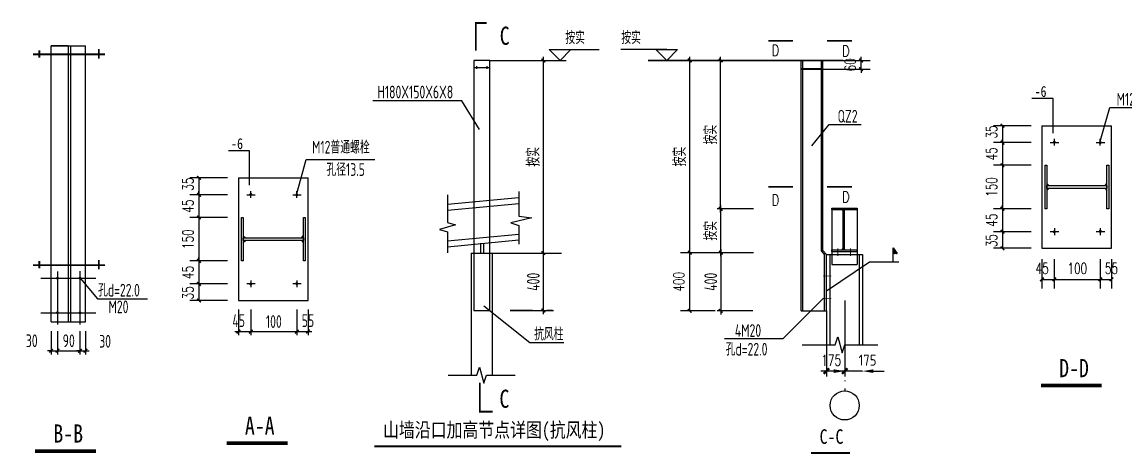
# Model space of a CAD drawing. Extents: x 492302 to 683319, y -252071 to 755100.
# Drawn here: x 518920 to 549251, y -233588 to -221716 of the extents above; entities that cross this region are included whole.
import ezdxf
from ezdxf.enums import TextEntityAlignment as Align

# ---------------------------------------------------------------- set-up
doc = ezdxf.new("R2010")
doc.units = 0
doc.header["$LTSCALE"] = 1000
doc.header["$MEASUREMENT"] = 0
doc.linetypes.add('DOTE', pattern=[2.42, 2, -0.2, 0.02, -0.2])
doc.layers.get('Defpoints').update_dxf_attribs({"color": 250})
doc.layers.add('10', color=7, linetype='Continuous', lineweight=35)
for name, color, linetype in [('dim', 7, 'Continuous'), ('DOTE', 14, 'DOTE'), ('OTHER', 7, 'Continuous'), ('PUB_DIM', 171, 'Continuous'), ('PUB_TEXT', 7, 'Continuous'), ('TEXT', 7, 'Continuous'), ('水平支撑', 4, 'Continuous')]:
    doc.layers.add(name, color=color, linetype=linetype)
doc.styles.add('-宋体', font='', dxfattribs={"width": 0.8})
doc.styles.add('DIM_FONT', font='SIMPLEX', dxfattribs={"width": 0.7, "bigfont": 'GBCBIG'})
doc.styles.get("Standard").update_dxf_attribs({"font": 'gbenor.shx', "bigfont": 'gbcbig.shx'})
doc.styles.add('TSSD_Dimension', font='Tssdeng.shx', dxfattribs={"width": 0.7, "bigfont": 'hztxt.shx'})
doc.styles.add('TSSD_REIN', font='tssdeng.shx', dxfattribs={"width": 0.7, "bigfont": 'tssdchn.shx'})
doc.styles.get('-宋体').set_extended_font_data('SimSun')
doc.dimstyles.new('DIMA', dxfattribs={"dimtxt": 300, "dimasz": 150, "dimexe": 150, "dimexo": 100, "dimgap": 50, "dimtad": 1, "dimdec": 0, "dimzin": 0, "dimdsep": 46, "dimtxsty": 'DIM_FONT', "dimblk": 'ARCHTICK', "dimcen": 0.09, "dimdle": 150, "dimclrt": 3, "dimadec": 0, "dimazin": 0, "dimtfac": 1, "dimtdec": 0, "dimtmove": 2, "dimatfit": 3, "dimldrblk": 'ARCHTICK', "dimfxl": 0, "dimtolj": 1, "dimtzin": 0, "dimarcsym": 0})
doc.dimstyles.new('dimb', dxfattribs={"dimtxt": 300, "dimasz": 300, "dimexe": 250, "dimexo": 300, "dimgap": 150, "dimtad": 1, "dimdec": 0, "dimzin": 0, "dimdsep": 46, "dimtxsty": 'Standard', "dimcen": 0.09, "dimse1": 1, "dimse2": 1, "dimclrt": 7, "dimadec": 1, "dimazin": 0, "dimtfac": 1, "dimtdec": 0, "dimtix": 1, "dimtmove": 2, "dimatfit": 3, "dimfxl": 0, "dimtolj": 1, "dimtzin": 0, "dimarcsym": 0})
doc.dimstyles.new('DIMN', dxfattribs={"dimtxt": 300, "dimasz": 100, "dimexe": 250, "dimexo": 300, "dimgap": 150, "dimtad": 1, "dimdec": 0, "dimzin": 0, "dimdsep": 46, "dimtxsty": 'DIM_FONT', "dimblk": 'ARCHTICK', "dimcen": 0.09, "dimclrt": 7, "dimazin": 2, "dimtfac": 1, "dimtdec": 0, "dimtix": 1, "dimtmove": 2, "dimatfit": 3, "dimfxl": 0, "dimtolj": 1, "dimtzin": 0, "dimarcsym": 0})
doc.dimstyles.new('TSSD_100_100', dxfattribs={"dimtxt": 350, "dimasz": 100, "dimexe": 100, "dimexo": 250, "dimgap": 100, "dimtad": 1, "dimdec": 0, "dimzin": 0, "dimdsep": 46, "dimtxsty": 'TSSD_Dimension', "dimblk": 'ARCHTICK', "dimblk1": 'ARCHTICK', "dimblk2": 'ARCHTICK', "dimcen": 0, "dimdle": 100, "dimclrt": 7, "dimadec": 0, "dimazin": 0, "dimtfac": 1, "dimtdec": 0, "dimtix": 1, "dimtmove": 2, "dimatfit": 3, "dimfxl": 0, "dimtolj": 1, "dimtzin": 0, "dimarcsym": 0})
doc.dimstyles.new('TSSD_20_100', dxfattribs={"dimtxt": 350, "dimasz": 100, "dimexe": 100, "dimexo": 250, "dimgap": 100, "dimtad": 1, "dimdec": 0, "dimlfac": 0.2, "dimzin": 0, "dimdsep": 46, "dimtxsty": 'TSSD_Dimension', "dimblk": 'ARCHTICK', "dimblk1": 'ARCHTICK', "dimblk2": 'ARCHTICK', "dimcen": 0, "dimdle": 100, "dimclrt": 7, "dimadec": 0, "dimazin": 0, "dimtfac": 1, "dimtdec": 0, "dimtix": 1, "dimtmove": 2, "dimatfit": 3, "dimfxl": 0, "dimtolj": 1, "dimtzin": 0, "dimarcsym": 0})

# ---------------------------------------------------------------- blocks, each defined once
blk = doc.blocks.new('_ArchTick')
at = {"color": 0, "linetype": 'ByBlock', "const_width": 0.4}
blk.add_lwpolyline([(-0.5, -0.5), (0.5, 0.5)], dxfattribs=at)
blk = doc.blocks.new('*D1348')
at = {"layer": 'Defpoints', "color": 0}
for p in [(546944, -225651), (545859, -226849), (546944, -226849)]:
    blk.add_point(p, dxfattribs=at)
at = {"layer": 'PUB_DIM', "color": 0, "lineweight": -2}
for p, q in [((546644, -225651), (545609, -225651)), ((545859, -225651), (545859, -226849)), ((546644, -226849), (545609, -226849))]:
    blk.add_line(p, q, dxfattribs=at)
at = {"layer": 'PUB_DIM', "color": 0, "lineweight": -2, "xscale": 100, "yscale": 100, "zscale": 100}
for p, rotation in [((545859, -225651), 90), ((545859, -226849), 270)]:
    blk.add_blockref('_ArchTick', p, dxfattribs=dict(at, rotation=rotation))
at = {"layer": 'PUB_DIM', "color": 7, "insert": (545559, -226250), "char_height": 300, "attachment_point": 5, "rotation": 90, "style": 'DIM_FONT'}
blk.add_mtext('\\A1;150', dxfattribs=at)
blk = doc.blocks.new('*D1349')
at = {"layer": 'Defpoints', "color": 0}
for p in [(546944, -227480), (545859, -227934), (546944, -227934)]:
    blk.add_point(p, dxfattribs=at)
at = {"layer": 'PUB_DIM', "color": 0, "lineweight": -2}
for p, q in [((546644, -227480), (545609, -227480)), ((545859, -227480), (545859, -227934)), ((546644, -227934), (545609, -227934))]:
    blk.add_line(p, q, dxfattribs=at)
at = {"layer": 'PUB_DIM', "color": 0, "lineweight": -2, "xscale": 100, "yscale": 100, "zscale": 100}
for p, rotation in [((545859, -227480), 90), ((545859, -227934), 270)]:
    blk.add_blockref('_ArchTick', p, dxfattribs=dict(at, rotation=rotation))
at = {"layer": 'PUB_DIM', "color": 7, "insert": (545559, -227726), "char_height": 300, "attachment_point": 5, "rotation": 90, "style": 'DIM_FONT'}
blk.add_mtext('\\A1;35', dxfattribs=at)
blk = doc.blocks.new('*D1350')
at = {"layer": 'Defpoints', "color": 0}
for p in [(548548, -227934), (548857, -227934), (548857, -228789)]:
    blk.add_point(p, dxfattribs=at)
at = {"layer": 'PUB_DIM', "color": 0, "lineweight": -2}
for p, q in [((548548, -228234), (548548, -229039)), ((548857, -228234), (548857, -229039)), ((548548, -228789), (548857, -228789))]:
    blk.add_line(p, q, dxfattribs=at)
at = {"layer": 'PUB_DIM', "color": 0, "lineweight": -2, "xscale": 100, "yscale": 100, "zscale": 100, "rotation": 180}
blk.add_blockref('_ArchTick', (548548, -228789), dxfattribs=at)
at = {"layer": 'PUB_DIM', "color": 0, "lineweight": -2, "xscale": 100, "yscale": 100, "zscale": 100}
blk.add_blockref('_ArchTick', (548857, -228789), dxfattribs=at)
at = {"layer": 'PUB_DIM', "color": 7, "insert": (548853, -228489), "char_height": 300, "attachment_point": 5, "style": 'DIM_FONT'}
blk.add_mtext('\\A1;55', dxfattribs=at)
blk = doc.blocks.new('*D1351')
at = {"layer": 'Defpoints', "color": 0}
for p in [(546944, -227934), (547284, -227934), (547284, -228789)]:
    blk.add_point(p, dxfattribs=at)
at = {"layer": 'PUB_DIM', "color": 0, "lineweight": -2}
for p, q in [((546944, -228234), (546944, -229039)), ((547284, -228234), (547284, -229039)), ((546944, -228789), (547284, -228789))]:
    blk.add_line(p, q, dxfattribs=at)
at = {"layer": 'PUB_DIM', "color": 0, "lineweight": -2, "xscale": 100, "yscale": 100, "zscale": 100, "rotation": 180}
blk.add_blockref('_ArchTick', (546944, -228789), dxfattribs=at)
at = {"layer": 'PUB_DIM', "color": 0, "lineweight": -2, "xscale": 100, "yscale": 100, "zscale": 100}
blk.add_blockref('_ArchTick', (547284, -228789), dxfattribs=at)
at = {"layer": 'PUB_DIM', "color": 7, "insert": (546951, -228489), "char_height": 300, "attachment_point": 5, "style": 'DIM_FONT'}
blk.add_mtext('\\A1;45', dxfattribs=at)
blk = doc.blocks.new('*D1352')
at = {"layer": 'Defpoints', "color": 0}
for p in [(547284, -227934), (548548, -227934), (548548, -228789)]:
    blk.add_point(p, dxfattribs=at)
at = {"layer": 'PUB_DIM', "color": 0, "lineweight": -2}
for p, q in [((547284, -228234), (547284, -229039)), ((548548, -228234), (548548, -229039)), ((547284, -228789), (548548, -228789))]:
    blk.add_line(p, q, dxfattribs=at)
at = {"layer": 'PUB_DIM', "color": 0, "lineweight": -2, "xscale": 100, "yscale": 100, "zscale": 100, "rotation": 180}
blk.add_blockref('_ArchTick', (547284, -228789), dxfattribs=at)
at = {"layer": 'PUB_DIM', "color": 0, "lineweight": -2, "xscale": 100, "yscale": 100, "zscale": 100}
blk.add_blockref('_ArchTick', (548548, -228789), dxfattribs=at)
at = {"layer": 'PUB_DIM', "color": 7, "insert": (547916, -228489), "char_height": 300, "attachment_point": 5, "style": 'DIM_FONT'}
blk.add_mtext('\\A1;100', dxfattribs=at)
blk = doc.blocks.new('*D1353')
at = {"layer": 'Defpoints', "color": 0}
for p in [(546944, -226849), (545859, -227480), (546944, -227480)]:
    blk.add_point(p, dxfattribs=at)
at = {"layer": 'PUB_DIM', "color": 0, "lineweight": -2}
for p, q in [((546644, -226849), (545609, -226849)), ((545859, -226849), (545859, -226749)), ((545859, -226849), (545859, -227480)), ((546644, -227480), (545609, -227480)), ((545859, -227480), (545859, -227580))]:
    blk.add_line(p, q, dxfattribs=at)
at = {"layer": 'PUB_DIM', "color": 0, "lineweight": -2, "xscale": 100, "yscale": 100, "zscale": 100}
for p, rotation in [((545859, -226849), 270), ((545859, -227480), 90)]:
    blk.add_blockref('_ArchTick', p, dxfattribs=dict(at, rotation=rotation))
at = {"layer": 'PUB_DIM', "color": 7, "insert": (545559, -227164), "char_height": 300, "attachment_point": 5, "rotation": 90, "style": 'DIM_FONT'}
blk.add_mtext('\\A1;45', dxfattribs=at)
blk = doc.blocks.new('*D1354')
at = {"layer": 'Defpoints', "color": 0}
for p in [(546944, -225031), (545859, -225651), (546944, -225651)]:
    blk.add_point(p, dxfattribs=at)
at = {"layer": 'PUB_DIM', "color": 0, "lineweight": -2}
for p, q in [((546644, -225031), (545609, -225031)), ((545859, -225031), (545859, -224931)), ((545859, -225031), (545859, -225651)), ((546644, -225651), (545609, -225651)), ((545859, -225651), (545859, -225751))]:
    blk.add_line(p, q, dxfattribs=at)
at = {"layer": 'PUB_DIM', "color": 0, "lineweight": -2, "xscale": 100, "yscale": 100, "zscale": 100}
for p, rotation in [((545859, -225031), 270), ((545859, -225651), 90)]:
    blk.add_blockref('_ArchTick', p, dxfattribs=dict(at, rotation=rotation))
at = {"layer": 'PUB_DIM', "color": 7, "insert": (545559, -225341), "char_height": 300, "attachment_point": 5, "rotation": 90, "style": 'DIM_FONT'}
blk.add_mtext('\\A1;45', dxfattribs=at)
blk = doc.blocks.new('*D1355')
at = {"layer": 'Defpoints', "color": 0}
for p in [(546944, -224566), (545859, -225031), (546944, -225031)]:
    blk.add_point(p, dxfattribs=at)
at = {"layer": 'PUB_DIM', "color": 0, "lineweight": -2}
for p, q in [((546644, -224566), (545609, -224566)), ((545859, -224566), (545859, -225031)), ((546644, -225031), (545609, -225031))]:
    blk.add_line(p, q, dxfattribs=at)
at = {"layer": 'PUB_DIM', "color": 0, "lineweight": -2, "xscale": 100, "yscale": 100, "zscale": 100}
for p, rotation in [((545859, -224566), 90), ((545859, -225031), 270)]:
    blk.add_blockref('_ArchTick', p, dxfattribs=dict(at, rotation=rotation))
at = {"layer": 'PUB_DIM', "color": 7, "insert": (545559, -224738), "char_height": 300, "attachment_point": 5, "rotation": 90, "style": 'DIM_FONT'}
blk.add_mtext('\\A1;35', dxfattribs=at)
blk = doc.blocks.new('*D1469')
at = {"layer": 'Defpoints', "color": 0}
for p in [(519717, -229960), (519892, -229960), (519892, -230752)]:
    blk.add_point(p, dxfattribs=at)
at = {"layer": 'PUB_DIM', "color": 0, "lineweight": -2}
for p, q in [((519717, -230210), (519717, -230852)), ((519892, -230210), (519892, -230852)), ((519717, -230752), (519617, -230752)), ((519717, -230752), (519892, -230752)), ((519892, -230752), (519992, -230752))]:
    blk.add_line(p, q, dxfattribs=at)
at = {"layer": 'PUB_DIM', "color": 0, "lineweight": -2, "xscale": 100, "yscale": 100, "zscale": 100}
blk.add_blockref('_ArchTick', (519717, -230752), dxfattribs=at)
at = {"layer": 'PUB_DIM', "color": 0, "lineweight": -2, "xscale": 100, "yscale": 100, "zscale": 100, "rotation": 180}
blk.add_blockref('_ArchTick', (519892, -230752), dxfattribs=at)
at = {"layer": 'PUB_DIM', "color": 7, "insert": (519185, -230478), "char_height": 350, "attachment_point": 5, "style": 'TSSD_Dimension'}
blk.add_mtext('\\A1;30', dxfattribs=at)
blk = doc.blocks.new('*D1471')
at = {"layer": 'Defpoints', "color": 0}
for p in [(519892, -229960), (520511, -229960), (520511, -230752)]:
    blk.add_point(p, dxfattribs=at)
at = {"layer": 'PUB_DIM', "color": 0, "lineweight": -2}
for p, q in [((519892, -230210), (519892, -230852)), ((520511, -230210), (520511, -230852)), ((519792, -230752), (520611, -230752))]:
    blk.add_line(p, q, dxfattribs=at)
at = {"layer": 'PUB_DIM', "color": 0, "lineweight": -2, "xscale": 100, "yscale": 100, "zscale": 100, "rotation": 180}
blk.add_blockref('_ArchTick', (519892, -230752), dxfattribs=at)
at = {"layer": 'PUB_DIM', "color": 0, "lineweight": -2, "xscale": 100, "yscale": 100, "zscale": 100}
blk.add_blockref('_ArchTick', (520511, -230752), dxfattribs=at)
at = {"layer": 'PUB_DIM', "color": 7, "insert": (520202, -230477), "char_height": 350, "attachment_point": 5, "style": 'TSSD_Dimension'}
blk.add_mtext('\\A1;90', dxfattribs=at)
blk = doc.blocks.new('*D1472')
at = {"layer": 'Defpoints', "color": 0}
for p in [(520511, -229960), (520663, -229960), (520663, -230752)]:
    blk.add_point(p, dxfattribs=at)
at = {"layer": 'PUB_DIM', "color": 0, "lineweight": -2}
for p, q in [((520511, -230210), (520511, -230852)), ((520663, -230210), (520663, -230852)), ((520511, -230752), (520411, -230752)), ((520511, -230752), (520663, -230752)), ((520663, -230752), (520763, -230752))]:
    blk.add_line(p, q, dxfattribs=at)
at = {"layer": 'PUB_DIM', "color": 0, "lineweight": -2, "xscale": 100, "yscale": 100, "zscale": 100}
blk.add_blockref('_ArchTick', (520511, -230752), dxfattribs=at)
at = {"layer": 'PUB_DIM', "color": 0, "lineweight": -2, "xscale": 100, "yscale": 100, "zscale": 100, "rotation": 180}
blk.add_blockref('_ArchTick', (520663, -230752), dxfattribs=at)
at = {"layer": 'PUB_DIM', "color": 7, "insert": (521201, -230492), "char_height": 350, "attachment_point": 5, "style": 'TSSD_Dimension'}
blk.add_mtext('\\A1;30', dxfattribs=at)
blk = doc.blocks.new('*D1379')
at = {"layer": 'Defpoints', "color": 0}
for p in [(533242, -222775), (533242, -228066), (533242, -228066)]:
    blk.add_point(p, dxfattribs=at)
at = {"layer": 'PUB_DIM', "color": 0, "lineweight": -2}
for p, q in [((532992, -222775), (533142, -222775)), ((533242, -222675), (533242, -228166)), ((532992, -228066), (533142, -228066))]:
    blk.add_line(p, q, dxfattribs=at)
at = {"layer": 'PUB_DIM', "color": 0, "lineweight": -2, "xscale": 100, "yscale": 100, "zscale": 100}
for p, rotation in [((533242, -222775), 90), ((533242, -228066), 270)]:
    blk.add_blockref('_ArchTick', p, dxfattribs=dict(at, rotation=rotation))
at = {"layer": 'PUB_DIM', "color": 7, "insert": (532967, -225420), "char_height": 350, "attachment_point": 5, "rotation": 90, "style": 'TSSD_Dimension'}
blk.add_mtext('\\A1;按实', dxfattribs=at)
blk = doc.blocks.new('*D1380')
at = {"layer": 'Defpoints', "color": 0}
for p in [(537267, -222772), (539267, -222772), (539267, -228056)]:
    blk.add_point(p, dxfattribs=at)
at = {"layer": 'PUB_DIM', "color": 0, "lineweight": -2}
for p, q in [((539017, -222772), (537167, -222772)), ((537267, -228156), (537267, -222672)), ((539017, -228056), (537167, -228056))]:
    blk.add_line(p, q, dxfattribs=at)
at = {"layer": 'PUB_DIM', "color": 0, "lineweight": -2, "xscale": 100, "yscale": 100, "zscale": 100}
for p, rotation in [((537267, -222772), 90), ((537267, -228056), 270)]:
    blk.add_blockref('_ArchTick', p, dxfattribs=dict(at, rotation=rotation))
at = {"layer": 'PUB_DIM', "color": 7, "insert": (536992, -225414), "char_height": 350, "attachment_point": 5, "rotation": 90, "style": 'TSSD_Dimension'}
blk.add_mtext('\\A1;按实', dxfattribs=at)
blk = doc.blocks.new('*D1381')
at = {"layer": 'Defpoints', "color": 0}
for p in [(538115, -222772), (538469, -222772), (538469, -226850)]:
    blk.add_point(p, dxfattribs=at)
at = {"layer": 'PUB_DIM', "color": 0, "lineweight": -2}
for p, q in [((538219, -222772), (538015, -222772)), ((538115, -226950), (538115, -222672)), ((538219, -226850), (538015, -226850))]:
    blk.add_line(p, q, dxfattribs=at)
at = {"layer": 'PUB_DIM', "color": 0, "lineweight": -2, "xscale": 100, "yscale": 100, "zscale": 100}
for p, rotation in [((538115, -222772), 90), ((538115, -226850), 270)]:
    blk.add_blockref('_ArchTick', p, dxfattribs=dict(at, rotation=rotation))
at = {"layer": 'PUB_DIM', "color": 7, "insert": (537840, -224811), "char_height": 350, "attachment_point": 5, "rotation": 90, "style": 'TSSD_Dimension'}
blk.add_mtext('\\A1;按实', dxfattribs=at)
blk = doc.blocks.new('*D1382')
at = {"layer": 'Defpoints', "color": 0}
for p in [(533242, -228066), (533242, -229647), (533242, -229647)]:
    blk.add_point(p, dxfattribs=at)
at = {"layer": 'PUB_DIM', "color": 0, "lineweight": -2}
for p, q in [((532992, -228066), (533142, -228066)), ((533242, -227966), (533242, -229747)), ((533492, -229647), (533342, -229647))]:
    blk.add_line(p, q, dxfattribs=at)
at = {"layer": 'PUB_DIM', "color": 0, "lineweight": -2, "xscale": 100, "yscale": 100, "zscale": 100}
for p, rotation in [((533242, -228066), 90), ((533242, -229647), 270)]:
    blk.add_blockref('_ArchTick', p, dxfattribs=dict(at, rotation=rotation))
at = {"layer": 'PUB_DIM', "color": 7, "insert": (532967, -228856), "char_height": 350, "attachment_point": 5, "rotation": 90, "style": 'TSSD_Dimension'}
blk.add_mtext('\\A1;400', dxfattribs=at)
blk = doc.blocks.new('*D1383')
at = {"layer": 'Defpoints', "color": 0}
for p in [(537266, -228056), (538266, -228056), (538266, -229656)]:
    blk.add_point(p, dxfattribs=at)
at = {"layer": 'PUB_DIM', "color": 0, "lineweight": -2}
for p, q in [((537966, -228056), (537016, -228056)), ((537266, -229656), (537266, -228056)), ((537966, -229656), (537016, -229656))]:
    blk.add_line(p, q, dxfattribs=at)
at = {"layer": 'PUB_DIM', "color": 0, "lineweight": -2, "xscale": 100, "yscale": 100, "zscale": 100}
for p, rotation in [((537266, -228056), 90), ((537266, -229656), 270)]:
    blk.add_blockref('_ArchTick', p, dxfattribs=dict(at, rotation=rotation))
at = {"layer": 'PUB_DIM', "color": 7, "insert": (536966, -228856), "char_height": 300, "attachment_point": 5, "rotation": 90, "style": 'DIM_FONT'}
blk.add_mtext('\\A1;400', dxfattribs=at)
blk = doc.blocks.new('*D1384')
at = {"layer": 'Defpoints', "color": 0}
for p in [(541525, -230017), (542011, -230017), (541525, -231312)]:
    blk.add_point(p, dxfattribs=at)
at = {"layer": 'PUB_DIM', "color": 0, "lineweight": -2}
for p, q in [((541225, -231312), (540925, -231312)), ((542011, -231312), (541525, -231312)), ((542311, -231312), (542611, -231312))]:
    blk.add_line(p, q, dxfattribs=at)
at = {"layer": 'PUB_DIM', "color": 0}
for points in [[(541225, -231262), (541225, -231362), (541525, -231312)], [(542311, -231262), (542311, -231362), (542011, -231312)]]:
    blk.add_solid(points, dxfattribs=at)
at = {"layer": 'PUB_DIM', "color": 7, "insert": (542150, -231012), "char_height": 300, "attachment_point": 5}
blk.add_mtext('\\A1;175', dxfattribs=at)
blk = doc.blocks.new('*D1385')
at = {"layer": 'Defpoints', "color": 0}
for p in [(541021, -230017), (541525, -230017), (541021, -231312)]:
    blk.add_point(p, dxfattribs=at)
at = {"layer": 'PUB_DIM', "color": 0, "lineweight": -2}
for p, q in [((541021, -230117), (541021, -231462)), ((541525, -230117), (541525, -231462)), ((541675, -231312), (540871, -231312))]:
    blk.add_line(p, q, dxfattribs=at)
at = {"layer": 'PUB_DIM', "color": 0, "lineweight": -2, "xscale": 150, "yscale": 150, "zscale": 150, "rotation": 180}
blk.add_blockref('_ArchTick', (541021, -231312), dxfattribs=at)
at = {"layer": 'PUB_DIM', "color": 0, "lineweight": -2, "xscale": 150, "yscale": 150, "zscale": 150}
blk.add_blockref('_ArchTick', (541525, -231312), dxfattribs=at)
at = {"layer": 'PUB_DIM', "color": 3, "insert": (541153, -231012), "char_height": 300, "attachment_point": 5, "style": 'DIM_FONT'}
blk.add_mtext('\\A1;175', dxfattribs=at)
blk = doc.blocks.new('*D1387')
at = {"layer": 'Defpoints', "color": 0}
for p in [(540460, -222772), (541974, -222772), (540460, -223012)]:
    blk.add_point(p, dxfattribs=at)
at = {"layer": 'PUB_DIM', "color": 0, "lineweight": -2}
for p, q in [((540760, -222772), (542224, -222772)), ((541974, -222772), (541974, -222672)), ((541974, -223012), (541974, -222772)), ((540760, -223012), (542224, -223012)), ((541974, -223012), (541974, -223112))]:
    blk.add_line(p, q, dxfattribs=at)
at = {"layer": 'PUB_DIM', "color": 0, "lineweight": -2, "xscale": 100, "yscale": 100, "zscale": 100}
for p, rotation in [((541974, -222772), 270), ((541974, -223012), 90)]:
    blk.add_blockref('_ArchTick', p, dxfattribs=dict(at, rotation=rotation))
at = {"layer": 'PUB_DIM', "color": 7, "insert": (541674, -222892), "char_height": 300, "attachment_point": 5, "rotation": 90, "style": 'DIM_FONT'}
blk.add_mtext('\\A1;60', dxfattribs=at)
blk = doc.blocks.new('*D1395')
at = {"layer": 'Defpoints', "color": 0}
for p in [(524865, -227086), (523780, -228284), (524865, -228284)]:
    blk.add_point(p, dxfattribs=at)
at = {"layer": 'PUB_DIM', "color": 0, "lineweight": -2}
for p, q in [((524565, -227086), (523530, -227086)), ((523780, -227086), (523780, -228284)), ((524565, -228284), (523530, -228284))]:
    blk.add_line(p, q, dxfattribs=at)
at = {"layer": 'PUB_DIM', "color": 0, "lineweight": -2, "xscale": 100, "yscale": 100, "zscale": 100}
for p, rotation in [((523780, -227086), 90), ((523780, -228284), 270)]:
    blk.add_blockref('_ArchTick', p, dxfattribs=dict(at, rotation=rotation))
at = {"layer": 'PUB_DIM', "color": 7, "insert": (523480, -227685), "char_height": 300, "attachment_point": 5, "rotation": 90, "style": 'DIM_FONT'}
blk.add_mtext('\\A1;150', dxfattribs=at)
blk = doc.blocks.new('*D1396')
at = {"layer": 'Defpoints', "color": 0}
for p in [(524865, -228915), (523780, -229368), (524865, -229368)]:
    blk.add_point(p, dxfattribs=at)
at = {"layer": 'PUB_DIM', "color": 0, "lineweight": -2}
for p, q in [((524565, -228915), (523530, -228915)), ((523780, -228915), (523780, -229368)), ((524565, -229368), (523530, -229368))]:
    blk.add_line(p, q, dxfattribs=at)
at = {"layer": 'PUB_DIM', "color": 0, "lineweight": -2, "xscale": 100, "yscale": 100, "zscale": 100}
for p, rotation in [((523780, -228915), 90), ((523780, -229368), 270)]:
    blk.add_blockref('_ArchTick', p, dxfattribs=dict(at, rotation=rotation))
at = {"layer": 'PUB_DIM', "color": 7, "insert": (523480, -229160), "char_height": 300, "attachment_point": 5, "rotation": 90, "style": 'DIM_FONT'}
blk.add_mtext('\\A1;35', dxfattribs=at)
blk = doc.blocks.new('*D1397')
at = {"layer": 'Defpoints', "color": 0}
for p in [(526469, -229368), (526778, -229368), (526778, -230224)]:
    blk.add_point(p, dxfattribs=at)
at = {"layer": 'PUB_DIM', "color": 0, "lineweight": -2}
for p, q in [((526469, -229618), (526469, -230324)), ((526778, -229618), (526778, -230324)), ((526369, -230224), (526878, -230224))]:
    blk.add_line(p, q, dxfattribs=at)
at = {"layer": 'PUB_DIM', "color": 0, "lineweight": -2, "xscale": 100, "yscale": 100, "zscale": 100, "rotation": 180}
blk.add_blockref('_ArchTick', (526469, -230224), dxfattribs=at)
at = {"layer": 'PUB_DIM', "color": 0, "lineweight": -2, "xscale": 100, "yscale": 100, "zscale": 100}
blk.add_blockref('_ArchTick', (526778, -230224), dxfattribs=at)
at = {"layer": 'PUB_DIM', "color": 7, "insert": (526774, -229924), "char_height": 350, "attachment_point": 5, "style": 'TSSD_Dimension'}
blk.add_mtext('\\A1;55', dxfattribs=at)
blk = doc.blocks.new('*D1398')
at = {"layer": 'Defpoints', "color": 0}
for p in [(524865, -229368), (525205, -229368), (525205, -230224)]:
    blk.add_point(p, dxfattribs=at)
at = {"layer": 'PUB_DIM', "color": 0, "lineweight": -2}
for p, q in [((524865, -229618), (524865, -230324)), ((525205, -229618), (525205, -230324)), ((524765, -230224), (525305, -230224))]:
    blk.add_line(p, q, dxfattribs=at)
at = {"layer": 'PUB_DIM', "color": 0, "lineweight": -2, "xscale": 100, "yscale": 100, "zscale": 100, "rotation": 180}
blk.add_blockref('_ArchTick', (524865, -230224), dxfattribs=at)
at = {"layer": 'PUB_DIM', "color": 0, "lineweight": -2, "xscale": 100, "yscale": 100, "zscale": 100}
blk.add_blockref('_ArchTick', (525205, -230224), dxfattribs=at)
at = {"layer": 'PUB_DIM', "color": 7, "insert": (524872, -229924), "char_height": 350, "attachment_point": 5, "style": 'TSSD_Dimension'}
blk.add_mtext('\\A1;45', dxfattribs=at)
blk = doc.blocks.new('*D1399')
at = {"layer": 'Defpoints', "color": 0}
for p in [(525205, -229368), (526469, -229368), (526469, -230224)]:
    blk.add_point(p, dxfattribs=at)
at = {"layer": 'PUB_DIM', "color": 0, "lineweight": -2}
for p, q in [((525205, -229618), (525205, -230324)), ((526469, -229618), (526469, -230324)), ((525105, -230224), (526569, -230224))]:
    blk.add_line(p, q, dxfattribs=at)
at = {"layer": 'PUB_DIM', "color": 0, "lineweight": -2, "xscale": 100, "yscale": 100, "zscale": 100, "rotation": 180}
blk.add_blockref('_ArchTick', (525205, -230224), dxfattribs=at)
at = {"layer": 'PUB_DIM', "color": 0, "lineweight": -2, "xscale": 100, "yscale": 100, "zscale": 100}
blk.add_blockref('_ArchTick', (526469, -230224), dxfattribs=at)
at = {"layer": 'PUB_DIM', "color": 7, "insert": (525837, -229949), "char_height": 350, "attachment_point": 5, "style": 'TSSD_Dimension'}
blk.add_mtext('\\A1;100', dxfattribs=at)
blk = doc.blocks.new('*D1400')
at = {"layer": 'Defpoints', "color": 0}
for p in [(524865, -228284), (523780, -228915), (524865, -228915)]:
    blk.add_point(p, dxfattribs=at)
at = {"layer": 'PUB_DIM', "color": 0, "lineweight": -2}
for p, q in [((524565, -228284), (523530, -228284)), ((523780, -228284), (523780, -228184)), ((523780, -228284), (523780, -228915)), ((524565, -228915), (523530, -228915)), ((523780, -228915), (523780, -229015))]:
    blk.add_line(p, q, dxfattribs=at)
at = {"layer": 'PUB_DIM', "color": 0, "lineweight": -2, "xscale": 100, "yscale": 100, "zscale": 100}
for p, rotation in [((523780, -228284), 270), ((523780, -228915), 90)]:
    blk.add_blockref('_ArchTick', p, dxfattribs=dict(at, rotation=rotation))
at = {"layer": 'PUB_DIM', "color": 7, "insert": (523480, -228599), "char_height": 300, "attachment_point": 5, "rotation": 90, "style": 'DIM_FONT'}
blk.add_mtext('\\A1;45', dxfattribs=at)
blk = doc.blocks.new('*D1401')
at = {"layer": 'Defpoints', "color": 0}
for p in [(524865, -226465), (523780, -227086), (524865, -227086)]:
    blk.add_point(p, dxfattribs=at)
at = {"layer": 'PUB_DIM', "color": 0, "lineweight": -2}
for p, q in [((524565, -226465), (523530, -226465)), ((523780, -226465), (523780, -226365)), ((523780, -226465), (523780, -227086)), ((524565, -227086), (523530, -227086)), ((523780, -227086), (523780, -227186))]:
    blk.add_line(p, q, dxfattribs=at)
at = {"layer": 'PUB_DIM', "color": 0, "lineweight": -2, "xscale": 100, "yscale": 100, "zscale": 100}
for p, rotation in [((523780, -226465), 270), ((523780, -227086), 90)]:
    blk.add_blockref('_ArchTick', p, dxfattribs=dict(at, rotation=rotation))
at = {"layer": 'PUB_DIM', "color": 7, "insert": (523480, -226776), "char_height": 300, "attachment_point": 5, "rotation": 90, "style": 'DIM_FONT'}
blk.add_mtext('\\A1;45', dxfattribs=at)
blk = doc.blocks.new('*D1402')
at = {"layer": 'Defpoints', "color": 0}
for p in [(524865, -226001), (523780, -226465), (524865, -226465)]:
    blk.add_point(p, dxfattribs=at)
at = {"layer": 'PUB_DIM', "color": 0, "lineweight": -2}
for p, q in [((524565, -226001), (523530, -226001)), ((523780, -226001), (523780, -226465)), ((524565, -226465), (523530, -226465))]:
    blk.add_line(p, q, dxfattribs=at)
at = {"layer": 'PUB_DIM', "color": 0, "lineweight": -2, "xscale": 100, "yscale": 100, "zscale": 100}
for p, rotation in [((523780, -226001), 90), ((523780, -226465), 270)]:
    blk.add_blockref('_ArchTick', p, dxfattribs=dict(at, rotation=rotation))
at = {"layer": 'PUB_DIM', "color": 7, "insert": (523480, -226173), "char_height": 300, "attachment_point": 5, "rotation": 90, "style": 'DIM_FONT'}
blk.add_mtext('\\A1;35', dxfattribs=at)
blk = doc.blocks.new('*D1403')
at = {"layer": 'Defpoints', "color": 0}
for p in [(538117, -226850), (539267, -226850), (539267, -228056)]:
    blk.add_point(p, dxfattribs=at)
at = {"layer": 'dim', "color": 0, "lineweight": -2}
for p, q in [((539017, -226850), (538017, -226850)), ((538117, -228156), (538117, -226750)), ((539017, -228056), (538017, -228056))]:
    blk.add_line(p, q, dxfattribs=at)
at = {"layer": 'dim', "color": 0, "lineweight": -2, "xscale": 100, "yscale": 100, "zscale": 100}
for p, rotation in [((538117, -226850), 90), ((538117, -228056), 270)]:
    blk.add_blockref('_ArchTick', p, dxfattribs=dict(at, rotation=rotation))
at = {"layer": 'dim', "color": 7, "insert": (537842, -227453), "char_height": 350, "attachment_point": 5, "rotation": 90, "style": 'TSSD_Dimension'}
blk.add_mtext('\\A1;按实', dxfattribs=at)
blk = doc.blocks.new('*D1404')
at = {"layer": 'Defpoints', "color": 0}
for p in [(539251, -228056), (538117, -229656), (539251, -229656)]:
    blk.add_point(p, dxfattribs=at)
at = {"layer": 'dim', "color": 0, "lineweight": -2}
for p, q in [((539001, -228056), (538017, -228056)), ((538117, -227956), (538117, -229756)), ((539001, -229656), (538017, -229656))]:
    blk.add_line(p, q, dxfattribs=at)
at = {"layer": 'dim', "color": 0, "lineweight": -2, "xscale": 100, "yscale": 100, "zscale": 100}
for p, rotation in [((538117, -228056), 90), ((538117, -229656), 270)]:
    blk.add_blockref('_ArchTick', p, dxfattribs=dict(at, rotation=rotation))
at = {"layer": 'dim', "color": 7, "insert": (537842, -228856), "char_height": 350, "attachment_point": 5, "rotation": 90, "style": 'TSSD_Dimension'}
blk.add_mtext('\\A1;400', dxfattribs=at)

msp = doc.modelspace()

# ---------------------------------------------------------------- hatches: boundary and pattern name
at = {"layer": 'PUB_TEXT'}
h = msp.add_hatch(dxfattribs=at)
h.set_pattern_fill('ANSI31', color=256, style=0)
h.set_pattern_definition([(45, (497885.91064, -348796.92477), (-0.08838834765, 0.08838834765), [])])
h.paths.add_polyline_path([(542853.9, -228076.9), (542961.9, -228076.9), (542853.9, -227926.9)])

# ---------------------------------------------------------------- linework, layer by layer
for points, const_width in [([(541337.5, -227936.3), (541337.5, -228146.1)], 26), ([(541684.9, -227936.3), (541684.9, -228146.1)], 25)]:
    msp.add_lwpolyline(points, dxfattribs=dict(const_width=const_width))
at = {"layer": '10'}
for p, q in [((541485.4, -222772.3, 400), (536124.7, -222772.3, 400)), ((540924.3, -223002.8, 400), (540324.3, -223002.8, 400)), ((540924.3, -223012.3, 400), (540324.3, -223012.3, 400))]:
    msp.add_line(p, q, dxfattribs=at)
at = {"layer": 'DOTE'}
msp.add_line((541524.6, -229368.7), (541524.6, -231855.5), dxfattribs=at)
at = {"layer": 'OTHER'}
for p, q in [((530607.4, -226470), (530607.4, -227224.1)), ((532570.4, -226374.4), (532570.4, -227049)), ((532925.8, -227096.4), (532350.4, -227239)), ((532570.4, -227049), (532925.8, -227096.4)), ((530827.4, -227294.1), (530387.4, -227414.1)), ((530387.4, -227414.1), (530607.4, -227484.1)), ((530607.4, -227224.1), (530827.4, -227294.1)), ((530607.4, -227484.1), (530607.4, -228057.7)), ((532350.4, -227239), (532570.4, -227309)), ((532570.4, -227309), (532570.4, -227825.7)), ((541264.1, -230592.5), (541334.1, -230372.5)), ((541334.1, -230372.5), (541454.1, -230812.5)), ((540351.9, -230592.5), (541264.1, -230592.5)), ((541454.1, -230812.5), (541524.1, -230592.5)), ((541524.1, -230592.5), (542436.4, -230592.5)), ((530626.6, -231419.9), (531417.3, -231419.9)), ((531417.3, -231419.9), (531487.3, -231199.9)), ((531487.3, -231199.9), (531607.3, -231639.9)), ((531607.3, -231639.9), (531677.3, -231419.9)), ((531677.3, -231419.9), (532468, -231419.9))]:
    msp.add_line(p, q, dxfattribs=at)
at = {"layer": 'PUB_DIM'}
for p, q in [((533401, -222474.8), (534001, -222474.8)), ((533701, -222774.8), (533401, -222474.8)), ((533701, -222474.8), (534781, -222474.8)), ((534001, -222474.8), (533701, -222774.8)), ((536632.8, -222472.3), (535369.9, -222472.3)), ((536332.8, -222472.3), (536932.8, -222472.3)), ((536632.8, -222772.3), (536332.8, -222472.3)), ((536932.8, -222472.3), (536632.8, -222772.3)), ((532327.6, -229646.9), (533518.4, -229646.9)), ((532941.6, -229646.9), (532327.6, -229646.9))]:
    msp.add_line(p, q, dxfattribs=at)
at = {"layer": 'PUB_DIM', "const_width": 50}
for points in [[(539427.6, -222232.5), (540103, -222232.5)], [(541720.5, -222232.5), (541034.6, -222232.5)], [(539427.6, -226245.2), (540103, -226245.2)], [(541720.5, -226245.2), (541034.6, -226245.2)]]:
    msp.add_lwpolyline(points, dxfattribs=at)
at = {"layer": 'PUB_TEXT'}
for p, q in [((542853.9, -228306.9), (542853.9, -227926.9)), ((542853.9, -227926.9), (542961.9, -228076.9)), ((542961.9, -228076.9), (542853.9, -228076.9)), ((541021.9, -229107.9), (542202.9, -228306.9)), ((542202.9, -228306.9), (543013.9, -228306.9)), ((540928.5, -229314.2), (539821.9, -230421.9)), ((539821.9, -230421.9), (538222.4, -230421.9))]:
    msp.add_line(p, q, dxfattribs=at)
at = {"layer": '水平支撑'}
for p, q in [((519716.6, -229960.5), (519716.6, -222371.4)), ((520189.9, -222371.4), (519716.6, -222371.4)), ((519716.6, -222371.4), (520663.2, -222371.4)), ((520189.9, -222371.4), (520189.9, -229960.5)), ((520251.6, -222371.4), (520251.6, -229960.5)), ((520663.2, -229960.5), (520663.2, -222371.4)), ((531403.7, -222924.9), (531403.7, -223003)), ((531691.2, -222924.9), (531691.2, -223003)), ((531776.7, -222774.8), (533867, -222774.8)), ((540324.3, -228066.1), (540324.3, -222772.3)), ((540374.8, -228058.1), (540374.8, -222772.3)), ((540882.2, -228016.2), (540882.2, -222772.3)), ((540924.3, -227996), (540924.3, -222772.3)), ((531330.1, -222965.5), (531776.7, -222965.5)), ((547251.3, -223817.8), (546669.5, -223817.8)), ((547251.3, -224768.3), (547251.3, -223817.8)), ((531001.5, -223883.9), (528561.7, -223883.9)), ((531487.3, -224666.7), (531001.5, -223883.9)), ((548537.8, -225028.3), (548804.8, -224064.1)), ((548804.8, -224064.1), (550694.1, -224064.1)), ((540618.8, -225115.7), (541092.8, -224531.4)), ((541092.8, -224531.4), (541977.7, -224531.4)), ((546944.5, -224566.4), (548856.7, -224566.4)), ((546944.5, -224566.4), (546944.5, -227933.8)), ((548856.7, -227933.8), (548856.7, -224566.4)), ((547173.6, -225030.6), (547405.4, -225030.6)), ((547284.1, -225113.9), (547284.1, -224926.5)), ((548437.4, -225030.6), (548669.2, -225030.6)), ((548548, -225113.9), (548548, -224926.5)), ((525172.3, -225252.5), (524590.4, -225252.5)), ((525172.3, -226203), (525172.3, -225252.5)), ((526458.7, -226463), (526725.7, -225498.7)), ((526725.7, -225498.7), (528615.1, -225498.7)), ((524865.4, -226001.1), (526777.6, -226001.1)), ((524865.4, -226001.1), (524865.4, -229368.5)), ((526777.6, -229368.5), (526777.6, -226001.1)), ((547077.5, -226155.3), (547134.2, -226210.6)), ((548681, -226210.6), (548730.3, -226152.2)), ((525094.6, -226465.3), (525326.3, -226465.3)), ((525205.1, -226548.6), (525205.1, -226361.2)), ((526358.4, -226465.3), (526590.1, -226465.3)), ((526468.9, -226548.6), (526468.9, -226361.2)), ((530607.4, -226723.7), (532563.2, -226539)), ((547077.5, -226344.9), (547134.2, -226289.6)), ((548681, -226289.6), (548730.3, -226348)), ((530607.4, -226886.1), (532570.4, -226700.7)), ((541166.3, -226828.9), (541865.7, -226828.9)), ((541166.3, -226871.8), (541166.3, -226828.9)), ((541166.3, -226850.4), (541166.3, -228382.8)), ((541166.3, -226871.8), (541865.7, -226871.8)), ((541451.2, -226871.8), (541476.5, -226900.4)), ((541476.5, -226871.8), (541476.5, -227979.5)), ((541506.5, -226871.8), (541506.5, -227979.5)), ((541506.5, -226897.8), (541533.3, -226871.8)), ((541865.7, -226828.9), (541865.7, -228382.8)), ((541865.7, -226871.8), (541865.7, -226828.9)), ((547173.6, -227469.6), (547405.4, -227469.6)), ((547284.1, -227386.3), (547284.1, -227573.7)), ((547284.1, -227386.3), (547284.1, -227573.7)), ((548437.4, -227469.6), (548669.2, -227469.6)), ((548548, -227386.3), (548548, -227573.7)), ((548548, -227386.3), (548548, -227573.7)), ((524998.4, -227590), (525055.1, -227645.3)), ((524998.4, -227779.6), (525055.1, -227724.2)), ((526601.9, -227645.3), (526651.3, -227586.9)), ((526601.9, -227724.2), (526651.3, -227782.7)), ((530607.4, -227728.4), (532570.4, -227543)), ((530607.4, -227890.7), (532570.4, -227705.4)), ((531259.6, -228066), (531259.6, -231419.9)), ((531259.6, -228066), (531835, -228066)), ((531511.9, -227798.2), (531511.9, -228066)), ((531599.1, -227798.2), (531599.1, -228066)), ((531835, -228066), (531835, -231419.9)), ((531835, -228066), (533738.7, -228066)), ((540324.3, -229656), (540324.3, -228066.1)), ((540374.8, -229656), (540374.8, -228058.1)), ((540882.2, -228016.2), (540970.1, -228111.5)), ((540924.3, -227996), (541020.6, -228103.4)), ((541166.3, -227979.5), (541865.7, -227979.5)), ((541166.3, -228022.4), (541166.3, -227979.5)), ((541166.3, -228022.4), (541865.7, -228022.4)), ((541451.2, -227979.5), (541476.5, -227951)), ((541506.5, -227953.5), (541533.3, -227979.5)), ((541865.7, -228022.4), (541865.7, -227979.5)), ((546944.5, -227933.8), (548856.7, -227933.8)), ((540970.1, -229656), (540970.1, -228111.5)), ((541020.6, -229656), (541020.6, -228103.4)), ((541020.6, -228103.4), (542010.5, -228103.4)), ((541113.4, -228103.4), (541113.4, -230592.5)), ((541166.3, -228382.8), (541865.7, -228382.8)), ((541917.7, -228103.4), (541917.7, -230605.8)), ((542010.5, -228103.4), (542010.5, -230605.8)), ((519892.4, -228569.5), (519892.4, -230029.4)), ((520510.8, -228566.2), (520510.8, -230029.4)), ((519438, -228757), (520945.5, -228757)), ((520512.8, -228754.1), (520990.2, -229320.1)), ((525094.6, -228904.3), (525326.3, -228904.3)), ((525205.1, -228821), (525205.1, -229008.4)), ((525205.1, -228821), (525205.1, -229008.4)), ((526358.4, -228904.3), (526590.1, -228904.3)), ((526468.9, -228821), (526468.9, -229008.4)), ((526468.9, -228821), (526468.9, -229008.4)), ((520990.2, -229320.1), (522365.6, -229320.1)), ((524865.4, -229368.5), (526777.6, -229368.5)), ((531610.7, -229516), (532867.4, -230525.7)), ((519434.4, -229706.6), (520950.7, -229706.6)), ((540324.3, -229656, 400), (541020.6, -229656)), ((541020.6, -229656), (541020.6, -230592.5)), ((519716.6, -229960.5), (520663.2, -229960.5)), ((532867.4, -230525.7), (533810.2, -230525.7))]:
    msp.add_line(p, q, dxfattribs=at)
for points, const_width in [([(531689.8, -221741.2), (531389.4, -221741.2), (531389.4, -222505.4)], 50), ([(519222, -222604.5), (521201.7, -222604.5)], 50), ([(519395.4, -222489), (519395.4, -222691.2)], 50), ([(521028.3, -222460.1), (521028.3, -222720.1)], 50), ([(519222, -228401.5), (521201.7, -228401.5)], 50), ([(519395.4, -228285.9), (519395.4, -228488.1)], 50), ([(521028.3, -228257.1), (521028.3, -228517)], 50), ([(540928.5, -228695.6), (541158.3, -228695.6)], 20), ([(540928.5, -229314.2), (541158.3, -229314.2)], 20), ([(531498.6, -231633.8), (531498.6, -232425.2), (531853.6, -232425.2)], 50), ([(546913.7, -231710.3), (548588.7, -231710.3)], 100), ([(524539.2, -233293.8), (526214.2, -233293.8)], 100), ([(519276.9, -233508.2), (520951.8, -233508.2)], 100), ([(528596.2, -233379.5), (535387.5, -233379.5)], 50), ([(540593.6, -233563.4), (541673.4, -233563.4)], 50)]:
    msp.add_lwpolyline(points, dxfattribs=dict(at, const_width=const_width))
for points in [[(531330.1, -229646.9), (531776.7, -229646.9), (531776.7, -222774.8), (531330.1, -222774.8)], [(547028.1, -225651.3), (547077.5, -225651.3), (547077.5, -226848.8), (547028.1, -226848.8)], [(548730.3, -225651.3), (548779.7, -225651.3), (548779.7, -226848.8), (548730.3, -226848.8)], [(547077.5, -226210.6), (548730.3, -226210.6), (548730.3, -226289.6), (547077.5, -226289.6)], [(524949.1, -227086), (524998.4, -227086), (524998.4, -228283.5), (524949.1, -228283.5)], [(526651.3, -227086), (526700.6, -227086), (526700.6, -228283.5), (526651.3, -228283.5)], [(524998.4, -227645.3), (526651.3, -227645.3), (526651.3, -227724.2), (524998.4, -227724.2)]]:
    msp.add_lwpolyline(points, close=True, dxfattribs=at)
at = {"layer": '水平支撑', "const_width": 39.8}
for points in [[(547264, -225020.2, 1), (547304.3, -225020.2, 1)], [(548527.8, -225030.6, 1), (548568.1, -225030.6, 1)], [(525185, -226454.9, 1), (525225.2, -226454.9, 1)], [(526448.8, -226465.3, 1), (526489, -226465.3, 1)], [(547264, -227480, -1), (547304.3, -227480, -1)], [(547264, -227480, -1), (547304.3, -227480, -1)], [(548527.8, -227469.6, -1), (548568.1, -227469.6, -1)], [(548527.8, -227469.6, -1), (548568.1, -227469.6, -1)], [(519872.3, -228757, 1), (519912.6, -228757, 1)], [(520490.7, -228757, 1), (520530.9, -228757, 1)], [(525185, -228914.7, -1), (525225.2, -228914.7, -1)], [(525185, -228914.7, -1), (525225.2, -228914.7, -1)], [(526448.8, -228904.3, -1), (526489, -228904.3, -1)], [(526448.8, -228904.3, -1), (526489, -228904.3, -1)], [(519872.3, -229706.6, 1), (519912.6, -229706.6, 1)], [(520490.7, -229706.6, 1), (520530.9, -229706.6, 1)]]:
    msp.add_lwpolyline(points, format="xyb", close=True, dxfattribs=at)
at = {"layer": '水平支撑'}
msp.add_circle((541524.6, -232255.5), 400, dxfattribs=at)

# ---------------------------------------------------------------- texts
at = {"layer": 'PUB_DIM', "style": 'DIM_FONT', "width": 0.8}
for p in [(539622.9, -222491.8), (541556.6, -222512.8), (539622.9, -226610.2), (541556.6, -226525.4)]:
    msp.add_text('D', height=300, dxfattribs=at).set_placement(p, align=Align.MIDDLE)
at = {"layer": 'PUB_TEXT'}
for s, height, style, width, p in [('C', 500, '-宋体', 0.8, (532044.8, -222341.6)), ('H180X150X6X8', 350, 'TSSD_REIN', 0.7, (528685.1, -223814.5)), ('-6', 300, '-宋体', 0.8, (546742.2, -223773.1)), ('M12普通螺栓', 350, 'TSSD_REIN', 0.7, (548996.2, -224013.5)), ('QZ2', 350, 'TSSD_REIN', 0.7, (541329.8, -224479.2)), ('-6', 300, '-宋体', 0.8, (524663.2, -225207.7)), ('孔径13.5', 350, 'TSSD_REIN', 0.7, (527281.4, -225945.8)), ('孔d=22.0', 350, 'TSSD_REIN', 0.7, (521007.5, -229261.8)), ('M20', 350, 'TSSD_REIN', 0.7, (521295.3, -229719.8)), ('抗风柱', 350, 'TSSD_REIN', 0.7, (532989.2, -230468.3)), ('4M20', 350, 'TSSD_REIN', 0.7, (538504.7, -230370.5)), ('孔d=22.0', 350, 'TSSD_REIN', 0.7, (538253.1, -230884.3)), ('D-D', 500, '-宋体', 0.8, (547416.7, -231478.5)), ('C', 500, '-宋体', 0.8, (532036.8, -232321.4)), ('A-A', 500, '-宋体', 0.8, (525042.2, -233062)), ('B-B', 500, '-宋体', 0.8, (519779.8, -233276.4)), ('山墙沿口加高节点详图(抗风柱)', 400, '-宋体', 0.8, (528837.4, -233128)), ('C-C', 400, '-宋体', 0.8, (540834.8, -233311.9))]:
    msp.add_text(s, height=height, dxfattribs=dict(at, style=style, width=width)).set_placement(p)
at = {"layer": 'PUB_TEXT', "style": 'TSSD_REIN', "width": 0.7}
msp.add_text('M12普通螺栓', height=350, dxfattribs=at).set_placement((526888.3, -225436.5), align=Align.BOTTOM_LEFT)
at = {"layer": 'TEXT', "style": 'TSSD_REIN', "width": 0.7}
for p in [(533847.8, -222427), (535384.7, -222427)]:
    msp.add_text('按实', height=350, dxfattribs=at).set_placement(p, align=Align.BOTTOM_LEFT)

# ---------------------------------------------------------------- dimensions: what is measured, and where the dimension line sits
at = {"layer": 'dim'}
for base, p1, p2, text, picture, middle in [((538116.9, -226850.4), (539266.9, -228056), (539266.9, -226850.4), '按实', '*D1403', (537841.9, -227453.2)), ((538116.9, -229656), (539250.7, -228056), (539250.7, -229656), '400', '*D1404', (537841.9, -228856))]:
    dim = msp.add_linear_dim(base=base, p1=p1, p2=p2, angle=90, text=text, dimstyle='TSSD_100_100', dxfattribs=at)
    dim.commit()
    dim.dimension.update_dxf_attribs({"geometry": picture, "text_midpoint": middle})
at = {"layer": 'PUB_DIM'}
for p1, p2, distance, text, dimstyle, picture, middle in [((533241.6, -222774.8), (533241.6, -228066), 0, '按实', 'TSSD_20_100', '*D1379', (532966.6, -225420.4)), ((539266.9, -228056), (539266.9, -222772.3), 2000, '按实', 'TSSD_20_100', '*D1380', (536991.9, -225414.2)), ((538468.8, -226850.4), (538468.8, -222772.3), 353.8, '按实', 'TSSD_20_100', '*D1381', (537840, -224811.4)), ((540460, -223012.3), (540460, -222772.3), -1514, '60', 'DIMN', '*D1387', (541673.9, -222892.3)), ((546944.5, -225030.6), (546944.5, -225651.4), -1085.4, '45', 'DIMN', '*D1354', (545559, -225341)), ((546944.5, -225651.4), (546944.5, -226848.8), -1085.4, '150', 'DIMN', '*D1348', (545559, -226250.1)), ((524865.4, -226465.3), (524865.4, -227086), -1085.4, '45', 'DIMN', '*D1401', (523480, -226775.7)), ((546944.5, -226848.8), (546944.5, -227480), -1085.4, '45', 'DIMN', '*D1353', (545559, -227164.4)), ((524865.4, -227086), (524865.4, -228283.5), -1085.4, '150', 'DIMN', '*D1395', (523480, -227684.8)), ((533241.6, -228066), (533241.6, -229646.9), 0, '400', 'TSSD_20_100', '*D1382', (532966.6, -228856.4)), ((538266, -229656), (538266, -228056), 1000, '400', 'DIMN', '*D1383', (536966, -228856)), ((547284.1, -227933.8), (548547.9, -227933.8), -855.3, '100', 'DIMN', '*D1352', (547916, -228489.1)), ((524865.4, -228283.5), (524865.4, -228914.7), -1085.4, '45', 'DIMN', '*D1400', (523480, -228599.1)), ((525205.1, -229368.5), (526468.9, -229368.5), -855.3, '100', 'TSSD_20_100', '*D1399', (525837, -229948.8)), ((519892.4, -229960.5), (520510.8, -229960.5), -791.4, '90', 'TSSD_20_100', '*D1471', (520201.6, -230476.9))]:
    dim = msp.add_aligned_dim(p1=p1, p2=p2, distance=distance, text=text, dimstyle=dimstyle, dxfattribs=at)
    dim.commit()
    dim.dimension.update_dxf_attribs({"geometry": picture, "text_midpoint": middle})
for base, p1, p2, angle, text, dimstyle, picture, middle in [((545859, -225030.6), (546944.5, -224566.4), (546944.5, -225030.6), 270, '35', 'DIMN', '*D1355', (545559, -224738.4)), ((523780, -226465.3), (524865.4, -226001.1), (524865.4, -226465.3), 270, '35', 'DIMN', '*D1402', (523480, -226173.1)), ((545859, -227933.8), (546944.5, -227480), (546944.5, -227933.8), 270, '35', 'DIMN', '*D1349', (545559, -227725.7)), ((547284.1, -228789.1), (546944.5, -227933.8), (547284.1, -227933.8), 0, '45', 'DIMN', '*D1351', (546951.5, -228489.1)), ((548856.7, -228789.1), (548547.9, -227933.8), (548856.7, -227933.8), 0, '55', 'DIMN', '*D1350', (548853, -228489.1)), ((523780, -229368.5), (524865.4, -228914.7), (524865.4, -229368.5), 270, '35', 'DIMN', '*D1396', (523480, -229160.4)), ((525205.1, -230223.8), (524865.4, -229368.5), (525205.1, -229368.5), 0, '45', 'TSSD_20_100', '*D1398', (524872.4, -229923.8)), ((526777.6, -230223.8), (526468.9, -229368.5), (526777.6, -229368.5), 0, '55', 'TSSD_20_100', '*D1397', (526773.9, -229923.8)), ((519892.4, -230751.9), (519716.6, -229960.5), (519892.4, -229960.5), 0, '30', 'TSSD_20_100', '*D1469', (519184.6, -230478.4)), ((520663.2, -230751.9), (520510.8, -229960.5), (520663.2, -229960.5), 0, '30', 'TSSD_20_100', '*D1472', (521200.9, -230491.7)), ((541020.6, -231312.5), (541524.6, -230016.6), (541020.6, -230016.6), 180, '175', 'DIMA', '*D1385', (541152.5, -231012.5)), ((541524.6, -231312.5), (542010.5, -230016.6), (541524.6, -230016.6), 180, '175', 'dimb', '*D1384', (542149.8, -231012.5))]:
    dim = msp.add_linear_dim(base=base, p1=p1, p2=p2, angle=angle, text=text, dimstyle=dimstyle, dxfattribs=at)
    dim.commit()
    dim.dimension.update_dxf_attribs({"geometry": picture, "text_midpoint": middle, "dimtype": 161})

doc.saveas('drawing.dxf')
